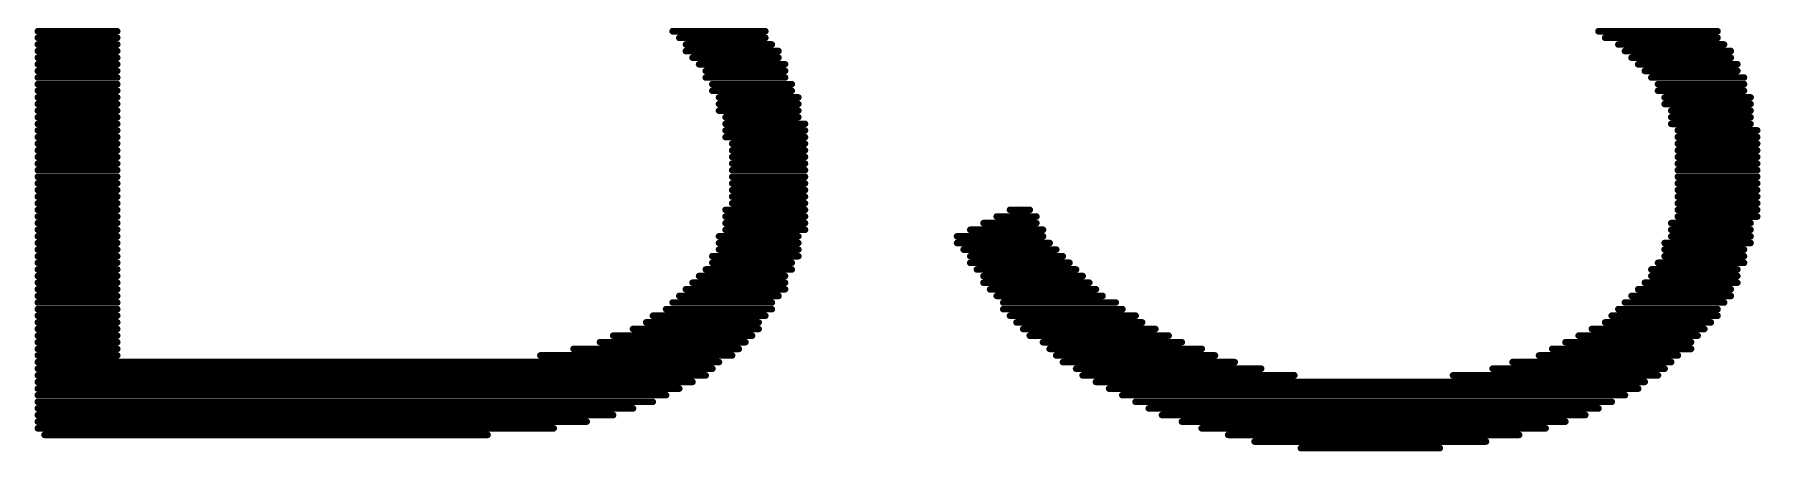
# Model space of a CAD drawing. Header units: millimetres. Extents: x 45 to 209, y 90 to 189.
# Drawn here: x 81.921 to 83.578, y 94.175 to 94.575 of the extents above; entities that cross this region are included whole.
import ezdxf

# ---------------------------------------------------------------- set-up
doc = ezdxf.new("R2010")
doc.units = ezdxf.units.MM
doc.layers.add('TopOverlay', color=2, linetype='Continuous')

# ---------------------------------------------------------------- blocks, each defined once
blk = doc.blocks.new('5394DE47_A0E8_4329_8464_7791B7C19310_62')
at = {"layer": 'TopOverlay', "const_width": 0.00635}
for points in [[(14.2446, 0.4225), (14.3208, 0.4225)], [(14.2446, 0.4162), (14.3208, 0.4162)], [(14.8542, 0.4225), (14.9431, 0.4225)], [(14.8605, 0.4162), (14.9431, 0.4162)], [(15.7432, 0.4225), (15.8575, 0.4225)], [(15.7495, 0.4162), (15.8575, 0.4162)], [(14.2446, 0.4098), (14.3208, 0.4098)], [(14.2446, 0.4035), (14.3208, 0.4035)], [(14.2446, 0.3971), (14.3208, 0.3971)], [(14.8669, 0.4098), (14.9494, 0.4098)], [(14.8669, 0.4035), (14.9558, 0.4035)], [(14.8732, 0.3971), (14.9558, 0.3971)], [(15.7622, 0.4098), (15.8638, 0.4098)], [(15.7686, 0.4035), (15.8702, 0.4035)], [(15.7749, 0.3971), (15.8702, 0.3971)], [(14.2446, 0.3908), (14.3208, 0.3908)], [(14.2446, 0.3844), (14.3208, 0.3844)], [(14.2446, 0.3781), (14.3208, 0.3781)], [(14.8796, 0.3908), (14.9621, 0.3908)], [(14.8859, 0.3844), (14.9621, 0.3844)], [(14.8859, 0.3781), (14.9621, 0.3781)], [(15.7813, 0.3908), (15.8765, 0.3908)], [(15.7876, 0.3844), (15.8765, 0.3844)], [(15.794, 0.3781), (15.8829, 0.3781)], [(14.2446, 0.3717), (14.3208, 0.3717)], [(14.2446, 0.3654), (14.3208, 0.3654)], [(14.8923, 0.3717), (14.9685, 0.3717)], [(14.8923, 0.3654), (14.9685, 0.3654)], [(15.8003, 0.3717), (15.8829, 0.3717)], [(15.8003, 0.3654), (15.8829, 0.3654)], [(14.2446, 0.359), (14.3208, 0.359)], [(14.2446, 0.3527), (14.3208, 0.3527)], [(14.2446, 0.3463), (14.3208, 0.3463)], [(14.8986, 0.359), (14.9748, 0.359)], [(14.8986, 0.3527), (14.9748, 0.3527)], [(14.8986, 0.3463), (14.9748, 0.3463)], [(15.8067, 0.359), (15.8892, 0.359)], [(15.8067, 0.3527), (15.8892, 0.3527)], [(15.813, 0.3463), (15.8892, 0.3463)], [(14.2446, 0.34), (14.3208, 0.34)], [(14.2446, 0.3336), (14.3208, 0.3336)], [(14.905, 0.34), (14.9748, 0.34)], [(14.905, 0.3336), (14.9812, 0.3336)], [(15.813, 0.34), (15.8892, 0.34)], [(15.813, 0.3336), (15.8892, 0.3336)], [(14.2446, 0.3273), (14.3208, 0.3273)], [(14.2446, 0.3209), (14.3208, 0.3209)], [(14.2446, 0.3146), (14.3208, 0.3146)], [(14.905, 0.3273), (14.9812, 0.3273)], [(14.905, 0.3209), (14.9812, 0.3209)], [(14.9113, 0.3146), (14.9812, 0.3146)], [(15.8194, 0.3273), (15.8956, 0.3273)], [(15.8194, 0.3209), (15.8956, 0.3209)], [(15.8194, 0.3146), (15.8956, 0.3146)], [(14.2446, 0.3082), (14.3208, 0.3082)], [(14.2446, 0.3019), (14.3208, 0.3019)], [(14.2446, 0.2955), (14.3208, 0.2955)], [(14.9113, 0.3082), (14.9812, 0.3082)], [(14.9113, 0.3019), (14.9812, 0.3019)], [(14.9113, 0.2955), (14.9812, 0.2955)], [(15.8194, 0.3082), (15.8956, 0.3082)], [(15.8194, 0.3019), (15.8956, 0.3019)], [(15.8194, 0.2955), (15.8956, 0.2955)], [(14.2446, 0.2892), (14.3208, 0.2892)], [(14.2446, 0.2828), (14.3208, 0.2828)], [(14.9113, 0.2892), (14.9812, 0.2892)], [(14.9113, 0.2828), (14.9812, 0.2828)], [(15.8194, 0.2892), (15.8956, 0.2892)], [(15.8194, 0.2828), (15.8956, 0.2828)], [(14.2446, 0.2765), (14.3208, 0.2765)], [(14.2446, 0.2701), (14.3208, 0.2701)], [(14.2446, 0.2638), (14.3208, 0.2638)], [(14.9113, 0.2765), (14.9812, 0.2765)], [(14.9113, 0.2701), (14.9812, 0.2701)], [(14.9113, 0.2638), (14.9812, 0.2638)], [(15.8194, 0.2765), (15.8956, 0.2765)], [(15.8194, 0.2701), (15.8956, 0.2701)], [(15.8194, 0.2638), (15.8956, 0.2638)], [(14.2446, 0.2574), (14.3208, 0.2574)], [(14.2446, 0.2511), (14.3208, 0.2511)], [(14.905, 0.2511), (14.9812, 0.2511)], [(14.9113, 0.2574), (14.9812, 0.2574)], [(15.178, 0.2511), (15.1971, 0.2511)], [(15.8194, 0.2574), (15.8956, 0.2574)], [(15.8194, 0.2511), (15.8956, 0.2511)], [(14.2446, 0.2447), (14.3208, 0.2447)], [(14.2446, 0.2384), (14.3208, 0.2384)], [(14.2446, 0.232), (14.3208, 0.232)], [(14.905, 0.2447), (14.9812, 0.2447)], [(14.905, 0.2384), (14.9812, 0.2384)], [(14.905, 0.232), (14.9812, 0.232)], [(15.1399, 0.232), (15.2098, 0.232)], [(15.1526, 0.2384), (15.2034, 0.2384)], [(15.1653, 0.2447), (15.2034, 0.2447)], [(15.813, 0.2384), (15.8892, 0.2384)], [(15.813, 0.232), (15.8892, 0.232)], [(15.8194, 0.2447), (15.8956, 0.2447)], [(14.2446, 0.2257), (14.3208, 0.2257)], [(14.2446, 0.2193), (14.3208, 0.2193)], [(14.2446, 0.213), (14.3208, 0.213)], [(14.8986, 0.2257), (14.9748, 0.2257)], [(14.8986, 0.2193), (14.9748, 0.2193)], [(14.8986, 0.213), (14.9748, 0.213)], [(15.1272, 0.2257), (15.2098, 0.2257)], [(15.1272, 0.2193), (15.2161, 0.2193)], [(15.1336, 0.213), (15.2225, 0.213)], [(15.8067, 0.2193), (15.8892, 0.2193)], [(15.8067, 0.213), (15.8829, 0.213)], [(15.813, 0.2257), (15.8892, 0.2257)], [(14.2446, 0.2066), (14.3208, 0.2066)], [(14.2446, 0.2003), (14.3208, 0.2003)], [(14.8923, 0.2066), (14.9748, 0.2066)], [(14.8923, 0.2003), (14.9685, 0.2003)], [(15.1399, 0.2066), (15.2288, 0.2066)], [(15.1399, 0.2003), (15.2352, 0.2003)], [(15.8003, 0.2003), (15.8829, 0.2003)], [(15.8067, 0.2066), (15.8829, 0.2066)], [(14.2446, 0.1939), (14.3208, 0.1939)], [(14.2446, 0.1876), (14.3208, 0.1876)], [(14.2446, 0.1812), (14.3208, 0.1812)], [(14.8732, 0.1812), (14.9621, 0.1812)], [(14.8796, 0.1876), (14.9621, 0.1876)], [(14.8859, 0.1939), (14.9685, 0.1939)], [(15.1463, 0.1939), (15.2415, 0.1939)], [(15.1526, 0.1876), (15.2479, 0.1876)], [(15.1526, 0.1812), (15.2542, 0.1812)], [(15.7876, 0.1812), (15.8765, 0.1812)], [(15.794, 0.1939), (15.8765, 0.1939)], [(15.794, 0.1876), (15.8765, 0.1876)], [(14.2446, 0.1749), (14.3208, 0.1749)], [(14.2446, 0.1685), (14.3208, 0.1685)], [(14.8605, 0.1685), (14.9558, 0.1685)], [(14.8669, 0.1749), (14.9621, 0.1749)], [(15.159, 0.1749), (15.2606, 0.1749)], [(15.1653, 0.1685), (15.2669, 0.1685)], [(15.7749, 0.1685), (15.8702, 0.1685)], [(15.7813, 0.1749), (15.8702, 0.1749)], [(14.2446, 0.1622), (14.3208, 0.1622)], [(14.2446, 0.1558), (14.3208, 0.1558)], [(14.2446, 0.1495), (14.3208, 0.1495)], [(14.8351, 0.1495), (14.9431, 0.1495)], [(14.8478, 0.1558), (14.9494, 0.1558)], [(14.8542, 0.1622), (14.9494, 0.1622)], [(15.1717, 0.1622), (15.2796, 0.1622)], [(15.1717, 0.1558), (15.286, 0.1558)], [(15.178, 0.1495), (15.2987, 0.1495)], [(15.7559, 0.1495), (15.8575, 0.1495)], [(15.7622, 0.1558), (15.8575, 0.1558)], [(15.7686, 0.1622), (15.8638, 0.1622)], [(14.2446, 0.1431), (14.3208, 0.1431)], [(14.2446, 0.1368), (14.3208, 0.1368)], [(14.2446, 0.1304), (14.3208, 0.1304)], [(14.797, 0.1304), (14.9304, 0.1304)], [(14.8161, 0.1368), (14.9367, 0.1368)], [(14.8288, 0.1431), (14.9367, 0.1431)], [(15.1844, 0.1431), (15.305, 0.1431)], [(15.1907, 0.1368), (15.3177, 0.1368)], [(15.1971, 0.1304), (15.3304, 0.1304)], [(15.7241, 0.1304), (15.8384, 0.1304)], [(15.7368, 0.1368), (15.8448, 0.1368)], [(15.7495, 0.1431), (15.8511, 0.1431)], [(14.2446, 0.1241), (14.3208, 0.1241)], [(14.2446, 0.1177), (14.3208, 0.1177)], [(14.7589, 0.1177), (14.9177, 0.1177)], [(14.7843, 0.1241), (14.924, 0.1241)], [(15.2098, 0.1241), (15.3431, 0.1241)], [(15.2161, 0.1177), (15.3622, 0.1177)], [(15.6987, 0.1177), (15.8321, 0.1177)], [(15.7114, 0.1241), (15.8321, 0.1241)], [(14.2446, 0.1114), (14.3208, 0.1114)], [(14.2446, 0.105), (14.8986, 0.105)], [(14.2446, 0.0987), (14.8923, 0.0987)], [(14.7272, 0.1114), (14.9113, 0.1114)], [(15.2225, 0.1114), (15.3749, 0.1114)], [(15.2288, 0.105), (15.3939, 0.105)], [(15.2415, 0.0987), (15.4193, 0.0987)], [(15.6416, 0.0987), (15.8067, 0.0987)], [(15.6606, 0.105), (15.813, 0.105)], [(15.686, 0.1114), (15.8194, 0.1114)], [(14.2446, 0.0923), (14.8859, 0.0923)], [(14.2446, 0.086), (14.8732, 0.086)], [(15.2479, 0.0923), (15.4511, 0.0923)], [(15.2606, 0.086), (15.7876, 0.086)], [(15.6035, 0.0923), (15.8003, 0.0923)], [(14.2446, 0.0796), (14.8605, 0.0796)], [(14.2446, 0.0733), (14.8478, 0.0733)], [(14.2446, 0.0669), (14.8351, 0.0669)], [(15.2733, 0.0796), (15.7813, 0.0796)], [(15.286, 0.0733), (15.7686, 0.0733)], [(15.2987, 0.0669), (15.7559, 0.0669)], [(14.2446, 0.0606), (14.8161, 0.0606)], [(14.2446, 0.0542), (14.797, 0.0542)], [(14.2446, 0.0479), (14.7716, 0.0479)], [(15.3114, 0.0606), (15.7432, 0.0606)], [(15.3241, 0.0542), (15.7305, 0.0542)], [(15.3431, 0.0479), (15.7114, 0.0479)], [(14.2446, 0.0415), (14.7399, 0.0415)], [(14.2509, 0.0352), (14.6764, 0.0352)], [(15.3622, 0.0415), (15.6924, 0.0415)], [(15.3876, 0.0352), (15.667, 0.0352)], [(15.413, 0.0288), (15.6352, 0.0288)], [(15.4574, 0.0225), (15.5908, 0.0225)]]:
    blk.add_lwpolyline(points, dxfattribs=at)
at = {"layer": 'TopOverlay', "const_width": 0.00317}
for points in [[(14.243, 0.4225, 1), (14.2462, 0.4225, 1)], [(14.243, 0.4162, 1), (14.2462, 0.4162, 1)], [(14.3192, 0.4225, 1), (14.3224, 0.4225, 1)], [(14.3192, 0.4162, 1), (14.3224, 0.4162, 1)], [(14.8526, 0.4225, 1), (14.8558, 0.4225, 1)], [(14.859, 0.4162, 1), (14.8621, 0.4162, 1)], [(14.9415, 0.4225, 1), (14.9447, 0.4225, 1)], [(14.9415, 0.4162, 1), (14.9447, 0.4162, 1)], [(15.7416, 0.4225, 1), (15.7448, 0.4225, 1)], [(15.748, 0.4162, 1), (15.7511, 0.4162, 1)], [(15.8559, 0.4225, 1), (15.8591, 0.4225, 1)], [(15.8559, 0.4162, 1), (15.8591, 0.4162, 1)], [(14.243, 0.4098, 1), (14.2462, 0.4098, 1)], [(14.243, 0.4035, 1), (14.2462, 0.4035, 1)], [(14.243, 0.3971, 1), (14.2462, 0.3971, 1)], [(14.3192, 0.4098, 1), (14.3224, 0.4098, 1)], [(14.3192, 0.4035, 1), (14.3224, 0.4035, 1)], [(14.3192, 0.3971, 1), (14.3224, 0.3971, 1)], [(14.8653, 0.4098, 1), (14.8685, 0.4098, 1)], [(14.8653, 0.4035, 1), (14.8685, 0.4035, 1)], [(14.8717, 0.3971, 1), (14.8748, 0.3971, 1)], [(14.9479, 0.4098, 1), (14.951, 0.4098, 1)], [(14.9542, 0.4035, 1), (14.9574, 0.4035, 1)], [(14.9542, 0.3971, 1), (14.9574, 0.3971, 1)], [(15.7607, 0.4098, 1), (15.7638, 0.4098, 1)], [(15.767, 0.4035, 1), (15.7702, 0.4035, 1)], [(15.7734, 0.3971, 1), (15.7765, 0.3971, 1)], [(15.8623, 0.4098, 1), (15.8654, 0.4098, 1)], [(15.8686, 0.4035, 1), (15.8718, 0.4035, 1)], [(15.8686, 0.3971, 1), (15.8718, 0.3971, 1)], [(14.243, 0.3908, 1), (14.2462, 0.3908, 1)], [(14.243, 0.3844, 1), (14.2462, 0.3844, 1)], [(14.243, 0.3781, 1), (14.2462, 0.3781, 1)], [(14.3192, 0.3908, 1), (14.3224, 0.3908, 1)], [(14.3192, 0.3844, 1), (14.3224, 0.3844, 1)], [(14.3192, 0.3781, 1), (14.3224, 0.3781, 1)], [(14.878, 0.3908, 1), (14.8812, 0.3908, 1)], [(14.8844, 0.3844, 1), (14.8875, 0.3844, 1)], [(14.8844, 0.3781, 1), (14.8875, 0.3781, 1)], [(14.9606, 0.3908, 1), (14.9637, 0.3908, 1)], [(14.9606, 0.3844, 1), (14.9637, 0.3844, 1)], [(14.9606, 0.3781, 1), (14.9637, 0.3781, 1)], [(15.7797, 0.3908, 1), (15.7829, 0.3908, 1)], [(15.7861, 0.3844, 1), (15.7892, 0.3844, 1)], [(15.7924, 0.3781, 1), (15.7956, 0.3781, 1)], [(15.875, 0.3908, 1), (15.8781, 0.3908, 1)], [(15.875, 0.3844, 1), (15.8781, 0.3844, 1)], [(15.8813, 0.3781, 1), (15.8845, 0.3781, 1)], [(14.243, 0.3717, 1), (14.2462, 0.3717, 1)], [(14.243, 0.3654, 1), (14.2462, 0.3654, 1)], [(14.3192, 0.3717, 1), (14.3224, 0.3717, 1)], [(14.3192, 0.3654, 1), (14.3224, 0.3654, 1)], [(14.8907, 0.3717, 1), (14.8939, 0.3717, 1)], [(14.8907, 0.3654, 1), (14.8939, 0.3654, 1)], [(14.9669, 0.3717, 1), (14.9701, 0.3717, 1)], [(14.9669, 0.3654, 1), (14.9701, 0.3654, 1)], [(15.7988, 0.3717, 1), (15.8019, 0.3717, 1)], [(15.7988, 0.3654, 1), (15.8019, 0.3654, 1)], [(15.8813, 0.3717, 1), (15.8845, 0.3717, 1)], [(15.8813, 0.3654, 1), (15.8845, 0.3654, 1)], [(14.243, 0.359, 1), (14.2462, 0.359, 1)], [(14.243, 0.3527, 1), (14.2462, 0.3527, 1)], [(14.243, 0.3463, 1), (14.2462, 0.3463, 1)], [(14.3192, 0.359, 1), (14.3224, 0.359, 1)], [(14.3192, 0.3527, 1), (14.3224, 0.3527, 1)], [(14.3192, 0.3463, 1), (14.3224, 0.3463, 1)], [(14.8971, 0.359, 1), (14.9002, 0.359, 1)], [(14.8971, 0.3527, 1), (14.9002, 0.3527, 1)], [(14.8971, 0.3463, 1), (14.9002, 0.3463, 1)], [(14.9733, 0.359, 1), (14.9764, 0.359, 1)], [(14.9733, 0.3527, 1), (14.9764, 0.3527, 1)], [(14.9733, 0.3463, 1), (14.9764, 0.3463, 1)], [(15.8051, 0.359, 1), (15.8083, 0.359, 1)], [(15.8051, 0.3527, 1), (15.8083, 0.3527, 1)], [(15.8115, 0.3463, 1), (15.8146, 0.3463, 1)], [(15.8877, 0.359, 1), (15.8908, 0.359, 1)], [(15.8877, 0.3527, 1), (15.8908, 0.3527, 1)], [(15.8877, 0.3463, 1), (15.8908, 0.3463, 1)], [(14.243, 0.34, 1), (14.2462, 0.34, 1)], [(14.243, 0.3336, 1), (14.2462, 0.3336, 1)], [(14.3192, 0.34, 1), (14.3224, 0.34, 1)], [(14.3192, 0.3336, 1), (14.3224, 0.3336, 1)], [(14.9034, 0.34, 1), (14.9066, 0.34, 1)], [(14.9034, 0.3336, 1), (14.9066, 0.3336, 1)], [(14.9733, 0.34, 1), (14.9764, 0.34, 1)], [(14.9796, 0.3336, 1), (14.9828, 0.3336, 1)], [(15.8115, 0.34, 1), (15.8146, 0.34, 1)], [(15.8115, 0.3336, 1), (15.8146, 0.3336, 1)], [(15.8877, 0.34, 1), (15.8908, 0.34, 1)], [(15.8877, 0.3336, 1), (15.8908, 0.3336, 1)], [(14.243, 0.3273, 1), (14.2462, 0.3273, 1)], [(14.243, 0.3209, 1), (14.2462, 0.3209, 1)], [(14.243, 0.3146, 1), (14.2462, 0.3146, 1)], [(14.3192, 0.3273, 1), (14.3224, 0.3273, 1)], [(14.3192, 0.3209, 1), (14.3224, 0.3209, 1)], [(14.3192, 0.3146, 1), (14.3224, 0.3146, 1)], [(14.9034, 0.3273, 1), (14.9066, 0.3273, 1)], [(14.9034, 0.3209, 1), (14.9066, 0.3209, 1)], [(14.9098, 0.3146, 1), (14.9129, 0.3146, 1)], [(14.9796, 0.3273, 1), (14.9828, 0.3273, 1)], [(14.9796, 0.3209, 1), (14.9828, 0.3209, 1)], [(14.9796, 0.3146, 1), (14.9828, 0.3146, 1)], [(15.8178, 0.3273, 1), (15.821, 0.3273, 1)], [(15.8178, 0.3209, 1), (15.821, 0.3209, 1)], [(15.8178, 0.3146, 1), (15.821, 0.3146, 1)], [(15.894, 0.3273, 1), (15.8972, 0.3273, 1)], [(15.894, 0.3209, 1), (15.8972, 0.3209, 1)], [(15.894, 0.3146, 1), (15.8972, 0.3146, 1)], [(14.243, 0.3082, 1), (14.2462, 0.3082, 1)], [(14.243, 0.3019, 1), (14.2462, 0.3019, 1)], [(14.243, 0.2955, 1), (14.2462, 0.2955, 1)], [(14.3192, 0.3082, 1), (14.3224, 0.3082, 1)], [(14.3192, 0.3019, 1), (14.3224, 0.3019, 1)], [(14.3192, 0.2955, 1), (14.3224, 0.2955, 1)], [(14.9098, 0.3082, 1), (14.9129, 0.3082, 1)], [(14.9098, 0.3019, 1), (14.9129, 0.3019, 1)], [(14.9098, 0.2955, 1), (14.9129, 0.2955, 1)], [(14.9796, 0.3082, 1), (14.9828, 0.3082, 1)], [(14.9796, 0.3019, 1), (14.9828, 0.3019, 1)], [(14.9796, 0.2955, 1), (14.9828, 0.2955, 1)], [(15.8178, 0.3082, 1), (15.821, 0.3082, 1)], [(15.8178, 0.3019, 1), (15.821, 0.3019, 1)], [(15.8178, 0.2955, 1), (15.821, 0.2955, 1)], [(15.894, 0.3082, 1), (15.8972, 0.3082, 1)], [(15.894, 0.3019, 1), (15.8972, 0.3019, 1)], [(15.894, 0.2955, 1), (15.8972, 0.2955, 1)], [(14.243, 0.2892, 1), (14.2462, 0.2892, 1)], [(14.243, 0.2828, 1), (14.2462, 0.2828, 1)], [(14.3192, 0.2892, 1), (14.3224, 0.2892, 1)], [(14.3192, 0.2828, 1), (14.3224, 0.2828, 1)], [(14.9098, 0.2892, 1), (14.9129, 0.2892, 1)], [(14.9098, 0.2828, 1), (14.9129, 0.2828, 1)], [(14.9796, 0.2892, 1), (14.9828, 0.2892, 1)], [(14.9796, 0.2828, 1), (14.9828, 0.2828, 1)], [(15.8178, 0.2892, 1), (15.821, 0.2892, 1)], [(15.8178, 0.2828, 1), (15.821, 0.2828, 1)], [(15.894, 0.2892, 1), (15.8972, 0.2892, 1)], [(15.894, 0.2828, 1), (15.8972, 0.2828, 1)], [(14.243, 0.2765, 1), (14.2462, 0.2765, 1)], [(14.243, 0.2701, 1), (14.2462, 0.2701, 1)], [(14.243, 0.2638, 1), (14.2462, 0.2638, 1)], [(14.3192, 0.2765, 1), (14.3224, 0.2765, 1)], [(14.3192, 0.2701, 1), (14.3224, 0.2701, 1)], [(14.3192, 0.2638, 1), (14.3224, 0.2638, 1)], [(14.9098, 0.2765, 1), (14.9129, 0.2765, 1)], [(14.9098, 0.2701, 1), (14.9129, 0.2701, 1)], [(14.9098, 0.2638, 1), (14.9129, 0.2638, 1)], [(14.9796, 0.2765, 1), (14.9828, 0.2765, 1)], [(14.9796, 0.2701, 1), (14.9828, 0.2701, 1)], [(14.9796, 0.2638, 1), (14.9828, 0.2638, 1)], [(15.8178, 0.2765, 1), (15.821, 0.2765, 1)], [(15.8178, 0.2701, 1), (15.821, 0.2701, 1)], [(15.8178, 0.2638, 1), (15.821, 0.2638, 1)], [(15.894, 0.2765, 1), (15.8972, 0.2765, 1)], [(15.894, 0.2701, 1), (15.8972, 0.2701, 1)], [(15.894, 0.2638, 1), (15.8972, 0.2638, 1)], [(14.243, 0.2574, 1), (14.2462, 0.2574, 1)], [(14.243, 0.2511, 1), (14.2462, 0.2511, 1)], [(14.3192, 0.2574, 1), (14.3224, 0.2574, 1)], [(14.3192, 0.2511, 1), (14.3224, 0.2511, 1)], [(14.9034, 0.2511, 1), (14.9066, 0.2511, 1)], [(14.9098, 0.2574, 1), (14.9129, 0.2574, 1)], [(14.9796, 0.2574, 1), (14.9828, 0.2574, 1)], [(14.9796, 0.2511, 1), (14.9828, 0.2511, 1)], [(15.1765, 0.2511, 1), (15.1796, 0.2511, 1)], [(15.1955, 0.2511, 1), (15.1987, 0.2511, 1)], [(15.8178, 0.2574, 1), (15.821, 0.2574, 1)], [(15.8178, 0.2511, 1), (15.821, 0.2511, 1)], [(15.894, 0.2574, 1), (15.8972, 0.2574, 1)], [(15.894, 0.2511, 1), (15.8972, 0.2511, 1)], [(14.243, 0.2447, 1), (14.2462, 0.2447, 1)], [(14.243, 0.2384, 1), (14.2462, 0.2384, 1)], [(14.243, 0.232, 1), (14.2462, 0.232, 1)], [(14.3192, 0.2447, 1), (14.3224, 0.2447, 1)], [(14.3192, 0.2384, 1), (14.3224, 0.2384, 1)], [(14.3192, 0.232, 1), (14.3224, 0.232, 1)], [(14.9034, 0.2447, 1), (14.9066, 0.2447, 1)], [(14.9034, 0.2384, 1), (14.9066, 0.2384, 1)], [(14.9034, 0.232, 1), (14.9066, 0.232, 1)], [(14.9796, 0.2447, 1), (14.9828, 0.2447, 1)], [(14.9796, 0.2384, 1), (14.9828, 0.2384, 1)], [(14.9796, 0.232, 1), (14.9828, 0.232, 1)], [(15.1384, 0.232, 1), (15.1415, 0.232, 1)], [(15.1511, 0.2384, 1), (15.1542, 0.2384, 1)], [(15.1638, 0.2447, 1), (15.1669, 0.2447, 1)], [(15.2019, 0.2447, 1), (15.205, 0.2447, 1)], [(15.2019, 0.2384, 1), (15.205, 0.2384, 1)], [(15.2082, 0.232, 1), (15.2114, 0.232, 1)], [(15.8115, 0.2384, 1), (15.8146, 0.2384, 1)], [(15.8115, 0.232, 1), (15.8146, 0.232, 1)], [(15.8178, 0.2447, 1), (15.821, 0.2447, 1)], [(15.8877, 0.2384, 1), (15.8908, 0.2384, 1)], [(15.8877, 0.232, 1), (15.8908, 0.232, 1)], [(15.894, 0.2447, 1), (15.8972, 0.2447, 1)], [(14.243, 0.2257, 1), (14.2462, 0.2257, 1)], [(14.243, 0.2193, 1), (14.2462, 0.2193, 1)], [(14.243, 0.213, 1), (14.2462, 0.213, 1)], [(14.3192, 0.2257, 1), (14.3224, 0.2257, 1)], [(14.3192, 0.2193, 1), (14.3224, 0.2193, 1)], [(14.3192, 0.213, 1), (14.3224, 0.213, 1)], [(14.8971, 0.2257, 1), (14.9002, 0.2257, 1)], [(14.8971, 0.2193, 1), (14.9002, 0.2193, 1)], [(14.8971, 0.213, 1), (14.9002, 0.213, 1)], [(14.9733, 0.2257, 1), (14.9764, 0.2257, 1)], [(14.9733, 0.2193, 1), (14.9764, 0.2193, 1)], [(14.9733, 0.213, 1), (14.9764, 0.213, 1)], [(15.1257, 0.2257, 1), (15.1288, 0.2257, 1)], [(15.1257, 0.2193, 1), (15.1288, 0.2193, 1)], [(15.132, 0.213, 1), (15.1352, 0.213, 1)], [(15.2082, 0.2257, 1), (15.2114, 0.2257, 1)], [(15.2146, 0.2193, 1), (15.2177, 0.2193, 1)], [(15.2209, 0.213, 1), (15.2241, 0.213, 1)], [(15.8051, 0.2193, 1), (15.8083, 0.2193, 1)], [(15.8051, 0.213, 1), (15.8083, 0.213, 1)], [(15.8115, 0.2257, 1), (15.8146, 0.2257, 1)], [(15.8813, 0.213, 1), (15.8845, 0.213, 1)], [(15.8877, 0.2257, 1), (15.8908, 0.2257, 1)], [(15.8877, 0.2193, 1), (15.8908, 0.2193, 1)], [(14.243, 0.2066, 1), (14.2462, 0.2066, 1)], [(14.243, 0.2003, 1), (14.2462, 0.2003, 1)], [(14.3192, 0.2066, 1), (14.3224, 0.2066, 1)], [(14.3192, 0.2003, 1), (14.3224, 0.2003, 1)], [(14.8907, 0.2066, 1), (14.8939, 0.2066, 1)], [(14.8907, 0.2003, 1), (14.8939, 0.2003, 1)], [(14.9669, 0.2003, 1), (14.9701, 0.2003, 1)], [(14.9733, 0.2066, 1), (14.9764, 0.2066, 1)], [(15.1384, 0.2066, 1), (15.1415, 0.2066, 1)], [(15.1384, 0.2003, 1), (15.1415, 0.2003, 1)], [(15.2273, 0.2066, 1), (15.2304, 0.2066, 1)], [(15.2336, 0.2003, 1), (15.2368, 0.2003, 1)], [(15.7988, 0.2003, 1), (15.8019, 0.2003, 1)], [(15.8051, 0.2066, 1), (15.8083, 0.2066, 1)], [(15.8813, 0.2066, 1), (15.8845, 0.2066, 1)], [(15.8813, 0.2003, 1), (15.8845, 0.2003, 1)], [(14.243, 0.1939, 1), (14.2462, 0.1939, 1)], [(14.243, 0.1876, 1), (14.2462, 0.1876, 1)], [(14.243, 0.1812, 1), (14.2462, 0.1812, 1)], [(14.3192, 0.1939, 1), (14.3224, 0.1939, 1)], [(14.3192, 0.1876, 1), (14.3224, 0.1876, 1)], [(14.3192, 0.1812, 1), (14.3224, 0.1812, 1)], [(14.8717, 0.1812, 1), (14.8748, 0.1812, 1)], [(14.878, 0.1876, 1), (14.8812, 0.1876, 1)], [(14.8844, 0.1939, 1), (14.8875, 0.1939, 1)], [(14.9606, 0.1876, 1), (14.9637, 0.1876, 1)], [(14.9606, 0.1812, 1), (14.9637, 0.1812, 1)], [(14.9669, 0.1939, 1), (14.9701, 0.1939, 1)], [(15.1447, 0.1939, 1), (15.1479, 0.1939, 1)], [(15.1511, 0.1876, 1), (15.1542, 0.1876, 1)], [(15.1511, 0.1812, 1), (15.1542, 0.1812, 1)], [(15.24, 0.1939, 1), (15.2431, 0.1939, 1)], [(15.2463, 0.1876, 1), (15.2495, 0.1876, 1)], [(15.2527, 0.1812, 1), (15.2558, 0.1812, 1)], [(15.7861, 0.1812, 1), (15.7892, 0.1812, 1)], [(15.7924, 0.1939, 1), (15.7956, 0.1939, 1)], [(15.7924, 0.1876, 1), (15.7956, 0.1876, 1)], [(15.875, 0.1939, 1), (15.8781, 0.1939, 1)], [(15.875, 0.1876, 1), (15.8781, 0.1876, 1)], [(15.875, 0.1812, 1), (15.8781, 0.1812, 1)], [(14.243, 0.1749, 1), (14.2462, 0.1749, 1)], [(14.243, 0.1685, 1), (14.2462, 0.1685, 1)], [(14.3192, 0.1749, 1), (14.3224, 0.1749, 1)], [(14.3192, 0.1685, 1), (14.3224, 0.1685, 1)], [(14.859, 0.1685, 1), (14.8621, 0.1685, 1)], [(14.8653, 0.1749, 1), (14.8685, 0.1749, 1)], [(14.9542, 0.1685, 1), (14.9574, 0.1685, 1)], [(14.9606, 0.1749, 1), (14.9637, 0.1749, 1)], [(15.1574, 0.1749, 1), (15.1606, 0.1749, 1)], [(15.1638, 0.1685, 1), (15.1669, 0.1685, 1)], [(15.259, 0.1749, 1), (15.2622, 0.1749, 1)], [(15.2654, 0.1685, 1), (15.2685, 0.1685, 1)], [(15.7734, 0.1685, 1), (15.7765, 0.1685, 1)], [(15.7797, 0.1749, 1), (15.7829, 0.1749, 1)], [(15.8686, 0.1749, 1), (15.8718, 0.1749, 1)], [(15.8686, 0.1685, 1), (15.8718, 0.1685, 1)], [(14.243, 0.1622, 1), (14.2462, 0.1622, 1)], [(14.243, 0.1558, 1), (14.2462, 0.1558, 1)], [(14.243, 0.1495, 1), (14.2462, 0.1495, 1)], [(14.3192, 0.1622, 1), (14.3224, 0.1622, 1)], [(14.3192, 0.1558, 1), (14.3224, 0.1558, 1)], [(14.3192, 0.1495, 1), (14.3224, 0.1495, 1)], [(14.8336, 0.1495, 1), (14.8367, 0.1495, 1)], [(14.8463, 0.1558, 1), (14.8494, 0.1558, 1)], [(14.8526, 0.1622, 1), (14.8558, 0.1622, 1)], [(14.9415, 0.1495, 1), (14.9447, 0.1495, 1)], [(14.9479, 0.1622, 1), (14.951, 0.1622, 1)], [(14.9479, 0.1558, 1), (14.951, 0.1558, 1)], [(15.1701, 0.1622, 1), (15.1733, 0.1622, 1)], [(15.1701, 0.1558, 1), (15.1733, 0.1558, 1)], [(15.1765, 0.1495, 1), (15.1796, 0.1495, 1)], [(15.2781, 0.1622, 1), (15.2812, 0.1622, 1)], [(15.2844, 0.1558, 1), (15.2876, 0.1558, 1)], [(15.2971, 0.1495, 1), (15.3003, 0.1495, 1)], [(15.7543, 0.1495, 1), (15.7575, 0.1495, 1)], [(15.7607, 0.1558, 1), (15.7638, 0.1558, 1)], [(15.767, 0.1622, 1), (15.7702, 0.1622, 1)], [(15.8559, 0.1558, 1), (15.8591, 0.1558, 1)], [(15.8559, 0.1495, 1), (15.8591, 0.1495, 1)], [(15.8623, 0.1622, 1), (15.8654, 0.1622, 1)], [(14.243, 0.1431, 1), (14.2462, 0.1431, 1)], [(14.243, 0.1368, 1), (14.2462, 0.1368, 1)], [(14.243, 0.1304, 1), (14.2462, 0.1304, 1)], [(14.3192, 0.1431, 1), (14.3224, 0.1431, 1)], [(14.3192, 0.1368, 1), (14.3224, 0.1368, 1)], [(14.3192, 0.1304, 1), (14.3224, 0.1304, 1)], [(14.7955, 0.1304, 1), (14.7986, 0.1304, 1)], [(14.8145, 0.1368, 1), (14.8177, 0.1368, 1)], [(14.8272, 0.1431, 1), (14.8304, 0.1431, 1)], [(14.9288, 0.1304, 1), (14.932, 0.1304, 1)], [(14.9352, 0.1431, 1), (14.9383, 0.1431, 1)], [(14.9352, 0.1368, 1), (14.9383, 0.1368, 1)], [(15.1828, 0.1431, 1), (15.186, 0.1431, 1)], [(15.1892, 0.1368, 1), (15.1923, 0.1368, 1)], [(15.1955, 0.1304, 1), (15.1987, 0.1304, 1)], [(15.3035, 0.1431, 1), (15.3066, 0.1431, 1)], [(15.3162, 0.1368, 1), (15.3193, 0.1368, 1)], [(15.3289, 0.1304, 1), (15.332, 0.1304, 1)], [(15.7226, 0.1304, 1), (15.7257, 0.1304, 1)], [(15.7353, 0.1368, 1), (15.7384, 0.1368, 1)], [(15.748, 0.1431, 1), (15.7511, 0.1431, 1)], [(15.8369, 0.1304, 1), (15.84, 0.1304, 1)], [(15.8432, 0.1368, 1), (15.8464, 0.1368, 1)], [(15.8496, 0.1431, 1), (15.8527, 0.1431, 1)], [(14.243, 0.1241, 1), (14.2462, 0.1241, 1)], [(14.243, 0.1177, 1), (14.2462, 0.1177, 1)], [(14.3192, 0.1241, 1), (14.3224, 0.1241, 1)], [(14.3192, 0.1177, 1), (14.3224, 0.1177, 1)], [(14.7574, 0.1177, 1), (14.7605, 0.1177, 1)], [(14.7828, 0.1241, 1), (14.7859, 0.1241, 1)], [(14.9161, 0.1177, 1), (14.9193, 0.1177, 1)], [(14.9225, 0.1241, 1), (14.9256, 0.1241, 1)], [(15.2082, 0.1241, 1), (15.2114, 0.1241, 1)], [(15.2146, 0.1177, 1), (15.2177, 0.1177, 1)], [(15.3416, 0.1241, 1), (15.3447, 0.1241, 1)], [(15.3606, 0.1177, 1), (15.3638, 0.1177, 1)], [(15.6972, 0.1177, 1), (15.7003, 0.1177, 1)], [(15.7099, 0.1241, 1), (15.713, 0.1241, 1)], [(15.8305, 0.1241, 1), (15.8337, 0.1241, 1)], [(15.8305, 0.1177, 1), (15.8337, 0.1177, 1)], [(14.243, 0.1114, 1), (14.2462, 0.1114, 1)], [(14.243, 0.105, 1), (14.2462, 0.105, 1)], [(14.243, 0.0987, 1), (14.2462, 0.0987, 1)], [(14.3192, 0.1114, 1), (14.3224, 0.1114, 1)], [(14.7256, 0.1114, 1), (14.7288, 0.1114, 1)], [(14.8907, 0.0987, 1), (14.8939, 0.0987, 1)], [(14.8971, 0.105, 1), (14.9002, 0.105, 1)], [(14.9098, 0.1114, 1), (14.9129, 0.1114, 1)], [(15.2209, 0.1114, 1), (15.2241, 0.1114, 1)], [(15.2273, 0.105, 1), (15.2304, 0.105, 1)], [(15.24, 0.0987, 1), (15.2431, 0.0987, 1)], [(15.3733, 0.1114, 1), (15.3765, 0.1114, 1)], [(15.3924, 0.105, 1), (15.3955, 0.105, 1)], [(15.4178, 0.0987, 1), (15.4209, 0.0987, 1)], [(15.64, 0.0987, 1), (15.6432, 0.0987, 1)], [(15.6591, 0.105, 1), (15.6622, 0.105, 1)], [(15.6845, 0.1114, 1), (15.6876, 0.1114, 1)], [(15.8051, 0.0987, 1), (15.8083, 0.0987, 1)], [(15.8115, 0.105, 1), (15.8146, 0.105, 1)], [(15.8178, 0.1114, 1), (15.821, 0.1114, 1)], [(14.243, 0.0923, 1), (14.2462, 0.0923, 1)], [(14.243, 0.086, 1), (14.2462, 0.086, 1)], [(14.8717, 0.086, 1), (14.8748, 0.086, 1)], [(14.8844, 0.0923, 1), (14.8875, 0.0923, 1)], [(15.2463, 0.0923, 1), (15.2495, 0.0923, 1)], [(15.259, 0.086, 1), (15.2622, 0.086, 1)], [(15.4495, 0.0923, 1), (15.4527, 0.0923, 1)], [(15.6019, 0.0923, 1), (15.6051, 0.0923, 1)], [(15.7861, 0.086, 1), (15.7892, 0.086, 1)], [(15.7988, 0.0923, 1), (15.8019, 0.0923, 1)], [(14.243, 0.0796, 1), (14.2462, 0.0796, 1)], [(14.243, 0.0733, 1), (14.2462, 0.0733, 1)], [(14.243, 0.0669, 1), (14.2462, 0.0669, 1)], [(14.8336, 0.0669, 1), (14.8367, 0.0669, 1)], [(14.8463, 0.0733, 1), (14.8494, 0.0733, 1)], [(14.859, 0.0796, 1), (14.8621, 0.0796, 1)], [(15.2717, 0.0796, 1), (15.2749, 0.0796, 1)], [(15.2844, 0.0733, 1), (15.2876, 0.0733, 1)], [(15.2971, 0.0669, 1), (15.3003, 0.0669, 1)], [(15.7543, 0.0669, 1), (15.7575, 0.0669, 1)], [(15.767, 0.0733, 1), (15.7702, 0.0733, 1)], [(15.7797, 0.0796, 1), (15.7829, 0.0796, 1)], [(14.243, 0.0606, 1), (14.2462, 0.0606, 1)], [(14.243, 0.0542, 1), (14.2462, 0.0542, 1)], [(14.243, 0.0479, 1), (14.2462, 0.0479, 1)], [(14.7701, 0.0479, 1), (14.7732, 0.0479, 1)], [(14.7955, 0.0542, 1), (14.7986, 0.0542, 1)], [(14.8145, 0.0606, 1), (14.8177, 0.0606, 1)], [(15.3098, 0.0606, 1), (15.313, 0.0606, 1)], [(15.3225, 0.0542, 1), (15.3257, 0.0542, 1)], [(15.3416, 0.0479, 1), (15.3447, 0.0479, 1)], [(15.7099, 0.0479, 1), (15.713, 0.0479, 1)], [(15.7289, 0.0542, 1), (15.7321, 0.0542, 1)], [(15.7416, 0.0606, 1), (15.7448, 0.0606, 1)], [(14.243, 0.0415, 1), (14.2462, 0.0415, 1)], [(14.2494, 0.0352, 1), (14.2525, 0.0352, 1)], [(14.6748, 0.0352, 1), (14.678, 0.0352, 1)], [(14.7383, 0.0415, 1), (14.7415, 0.0415, 1)], [(15.3606, 0.0415, 1), (15.3638, 0.0415, 1)], [(15.386, 0.0352, 1), (15.3892, 0.0352, 1)], [(15.6654, 0.0352, 1), (15.6686, 0.0352, 1)], [(15.6908, 0.0415, 1), (15.694, 0.0415, 1)], [(15.4114, 0.0288, 1), (15.4146, 0.0288, 1)], [(15.4559, 0.0225, 1), (15.459, 0.0225, 1)], [(15.5892, 0.0225, 1), (15.5924, 0.0225, 1)], [(15.6337, 0.0288, 1), (15.6368, 0.0288, 1)]]:
    blk.add_lwpolyline(points, format="xyb", close=True, dxfattribs=at)

msp = doc.modelspace()

# ---------------------------------------------------------------- block references
at = {"rotation": 360}
msp.add_blockref('5394DE47_A0E8_4329_8464_7791B7C19310_62', (67.6797, 94.1556), dxfattribs=at)

doc.saveas('drawing.dxf')
